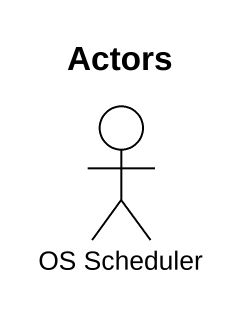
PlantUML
@startuml
title Actors
actor "OS Scheduler" as OS_Scheduler
@enduml
